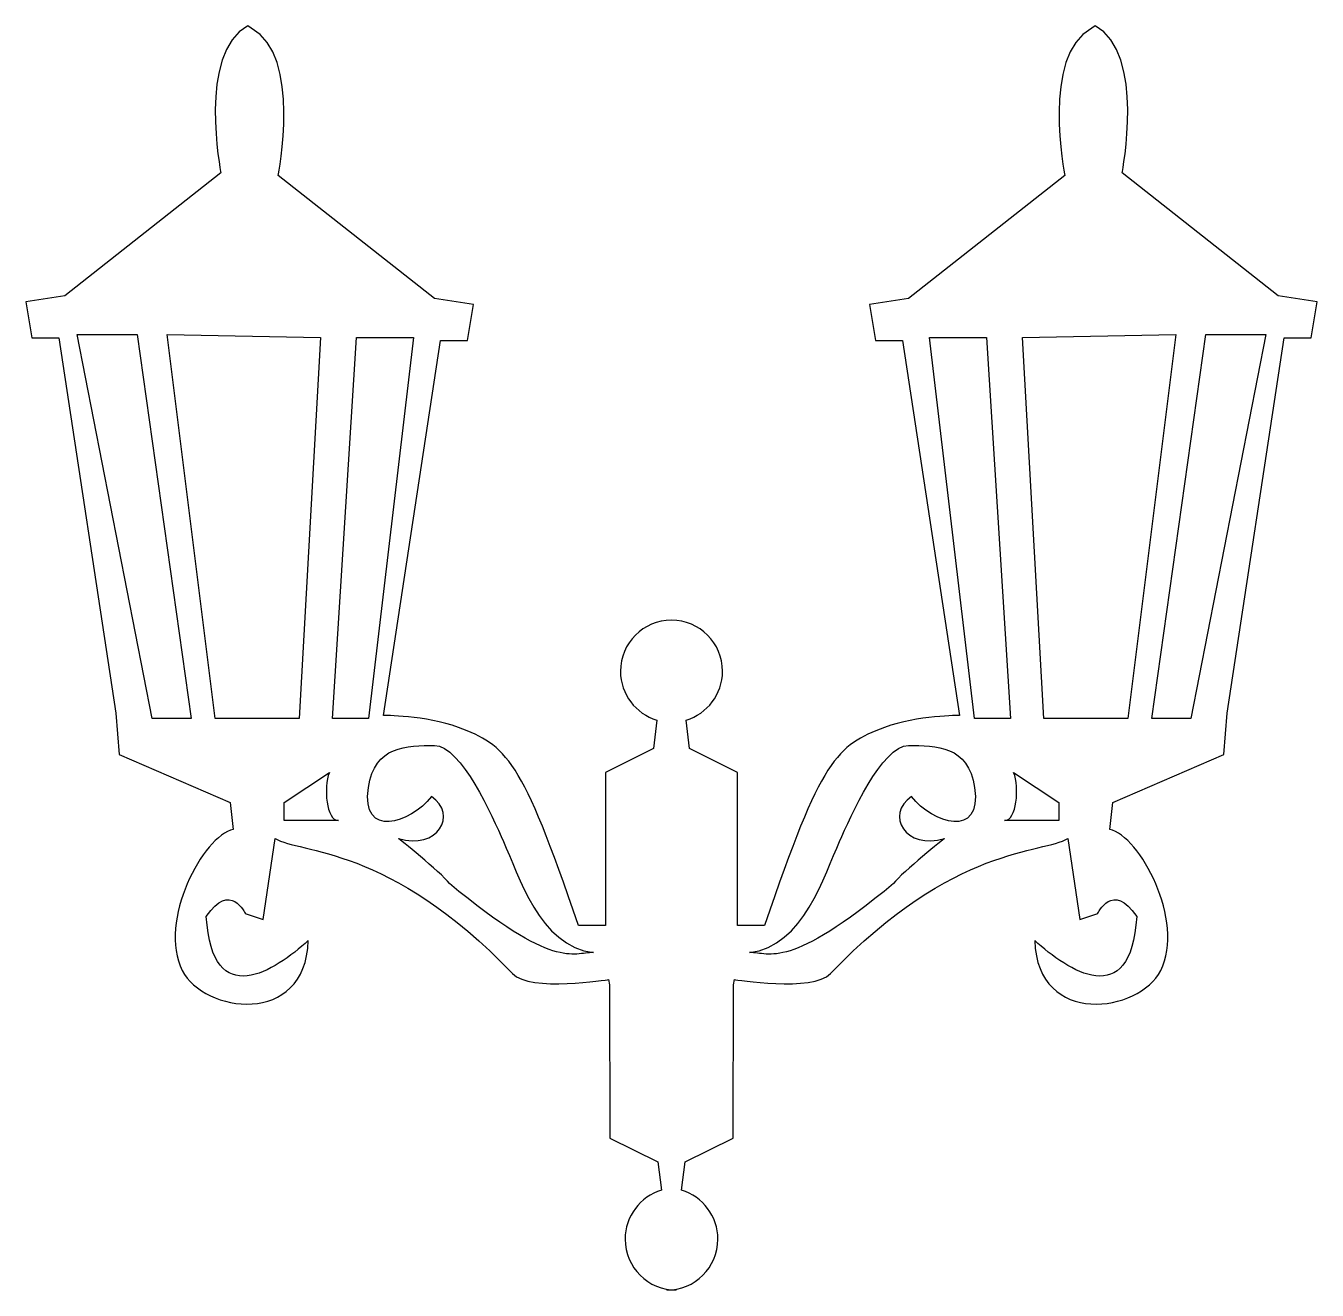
# Model space of a CAD drawing. Header units: centimetres. Extents: x -8.7 to 8.7, y -8.5 to 8.5.
import ezdxf

# ---------------------------------------------------------------- set-up
doc = ezdxf.new("R2010")
doc.units = ezdxf.units.CM
doc.header["$MEASUREMENT"] = 0
doc.layers.add('Camada 1', color=7, linetype='Continuous')

msp = doc.modelspace()

# ---------------------------------------------------------------- linework, layer by layer
at = {"layer": 'Camada 1'}
for points, knots in [([(0.06494, -8.52654), (-0.315, -8.52768), (-0.62409, -8.2206), (-0.62523, -7.84045), (-0.62523, -7.84045), (-0.62637, -7.52906), (-0.42015, -7.2654), (-0.13673, -7.17955), (-0.13673, -7.17955), (-0.13673, -7.17955), (-0.18327, -6.79709), (-0.18327, -6.79709), (-0.18327, -6.79709), (-0.18327, -6.79709), (-0.8319, -6.47507), (-0.8319, -6.47507), (-0.8319, -6.47507), (-0.8319, -6.47507), (-0.83825, -4.4109), (-0.83825, -4.4109), (-0.83825, -4.4109), (-0.83825, -4.4109), (-0.85008, -4.33798), (-0.85008, -4.33798), (-0.85008, -4.33798), (-0.85008, -4.33798), (-1.905, -4.50922), (-2.14527, -4.25712), (-2.14527, -4.25712), (-3.80497, -2.51658), (-5.01931, -2.63808), (-5.34316, -2.43573), (-5.34316, -2.43573), (-5.34316, -2.43573), (-5.50509, -3.52857), (-5.50509, -3.52857), (-5.50509, -3.52857), (-5.50509, -3.52857), (-5.74787, -3.44771), (-5.74787, -3.44771), (-5.74787, -3.44771), (-5.74787, -3.44771), (-5.95022, -3.0026), (-6.27407, -3.48814), (-6.27407, -3.48814), (-6.19321, -4.78354), (-5.34316, -4.21667), (-4.89781, -3.81196), (-4.89781, -3.81196), (-4.93824, -4.98565), (-6.3145, -4.7833), (-6.59792, -4.21667), (-6.59792, -4.21667), (-6.93177, -3.54899), (-6.3145, -2.39528), (-5.90979, -2.31421), (-5.90979, -2.31421), (-5.90979, -2.31421), (-5.95022, -1.94993), (-5.95022, -1.94993), (-5.95022, -1.94993), (-5.95022, -1.94993), (-7.44797, -1.30223), (-7.44797, -1.30223), (-7.44797, -1.30223), (-7.44797, -1.30223), (-7.4934, -0.74285), (-7.4934, -0.74285), (-7.4934, -0.74285), (-7.4934, -0.74285), (-8.26234, 4.31678), (-8.26234, 4.31678), (-8.26234, 4.31678), (-8.26234, 4.31678), (-8.62662, 4.31689), (-8.62662, 4.31689), (-8.62662, 4.31689), (-8.62662, 4.31689), (-8.70772, 4.80256), (-8.70772, 4.80256), (-8.70772, 4.80256), (-8.70772, 4.80256), (-8.18152, 4.88352), (-8.18152, 4.88352), (-8.18152, 4.88352), (-8.18152, 4.88352), (-6.0767, 6.54312), (-6.0767, 6.54312), (-6.0767, 6.54312), (-6.0767, 6.54312), (-6.4001, 8.16226), (-5.71221, 8.52654), (-5.71221, 8.52654), (-5.71221, 8.52654), (-5.66702, 8.49328), (-5.66702, 8.49328), (-5.66702, 8.49328), (-4.9791, 8.129), (-5.30253, 6.50983), (-5.30253, 6.50983), (-5.30253, 6.50983), (-5.30253, 6.50983), (-3.19772, 4.85026), (-3.19772, 4.85026), (-3.19772, 4.85026), (-3.19772, 4.85026), (-2.67152, 4.7693), (-2.67152, 4.7693), (-2.67152, 4.7693), (-2.67152, 4.7693), (-2.75259, 4.28363), (-2.75259, 4.28363), (-2.75259, 4.28363), (-2.75259, 4.28363), (-3.11687, 4.28352), (-3.11687, 4.28352), (-3.11687, 4.28352), (-3.11687, 4.28352), (-3.88583, -0.77608), (-3.88583, -0.77608), (-3.88583, -0.77608), (-3.88583, -0.77608), (-3.31761, -0.77153), (-2.87385, -0.93801), (-2.87385, -0.93801), (-2.22636, -1.18079), (-2.02401, -1.34293), (-1.25481, -3.60946), (-1.25481, -3.60946), (-1.25481, -3.60946), (-0.89052, -3.60945), (-0.89052, -3.60945), (-0.89052, -3.60945), (-0.89052, -3.60945), (-0.89052, -1.54528), (-0.89052, -1.54528), (-0.89052, -1.54528), (-0.89052, -1.54528), (-0.24282, -1.22143), (-0.24282, -1.22143), (-0.24282, -1.22143), (-0.24282, -1.22143), (-0.19763, -0.83876), (-0.19763, -0.83876), (-0.19763, -0.83876), (-0.48129, -0.7538), (-0.68819, -0.49083), (-0.68819, -0.17923), (-0.68819, -0.17923), (-0.68819, 0.20071), (-0.38, 0.5089), (-0.00006, 0.5089), (-0.00006, 0.5089), (0.37988, 0.5089), (0.68807, 0.20071), (0.68807, -0.17923), (0.68807, -0.17923), (0.68807, -0.4908), (0.48119, -0.7538), (0.19753, -0.83876), (0.19753, -0.83876), (0.19753, -0.83876), (0.24272, -1.22143), (0.24272, -1.22143), (0.24272, -1.22143), (0.24272, -1.22143), (0.89042, -1.54528), (0.89042, -1.54528), (0.89042, -1.54528), (0.89042, -1.54528), (0.89042, -3.60945), (0.89042, -3.60945), (0.89042, -3.60945), (0.89042, -3.60945), (1.25469, -3.60945), (1.25469, -3.60945), (1.25469, -3.60945), (2.02389, -1.34292), (2.22627, -1.18079), (2.87373, -0.938), (2.87373, -0.938), (3.31749, -0.77152), (3.88571, -0.77607), (3.88571, -0.77607), (3.88571, -0.77607), (3.88571, -0.77607), (3.11675, 4.28353), (3.11675, 4.28353), (3.11675, 4.28353), (3.11675, 4.28353), (2.75245, 4.28364), (2.75245, 4.28364), (2.75245, 4.28364), (2.75245, 4.28364), (2.67141, 4.76931), (2.67141, 4.76931), (2.67141, 4.76931), (2.67141, 4.76931), (3.19761, 4.85027), (3.19761, 4.85027), (3.19761, 4.85027), (3.19761, 4.85027), (5.30242, 6.50984), (5.30242, 6.50984), (5.30242, 6.50984), (5.30242, 6.50984), (4.97902, 8.12901), (5.66694, 8.49329), (5.66694, 8.49329), (5.66694, 8.49329), (5.71218, 8.52654), (5.71218, 8.52654), (5.71218, 8.52654), (6.40007, 8.16226), (6.07667, 6.54312), (6.07667, 6.54312), (6.07667, 6.54312), (6.07667, 6.54312), (8.18151, 4.88355), (8.18151, 4.88355), (8.18151, 4.88355), (8.18151, 4.88355), (8.70771, 4.80259), (8.70771, 4.80259), (8.70771, 4.80259), (8.70771, 4.80259), (8.62664, 4.31692), (8.62664, 4.31692), (8.62664, 4.31692), (8.62664, 4.31692), (8.26236, 4.31681), (8.26236, 4.31681), (8.26236, 4.31681), (8.26236, 4.31681), (7.49337, -0.74287), (7.49337, -0.74287), (7.49337, -0.74287), (7.49337, -0.74287), (7.44794, -1.30225), (7.44794, -1.30225), (7.44794, -1.30225), (7.44794, -1.30225), (5.95019, -1.94995), (5.95019, -1.94995), (5.95019, -1.94995), (5.95019, -1.94995), (5.90979, -2.31423), (5.90979, -2.31423), (5.90979, -2.31423), (6.3145, -2.3953), (6.93177, -3.54901), (6.59792, -4.21669), (6.59792, -4.21669), (6.3145, -4.78332), (4.93822, -4.98568), (4.89779, -3.81198), (4.89779, -3.81198), (5.34316, -4.21669), (6.19322, -4.78356), (6.27407, -3.48816), (6.27407, -3.48816), (5.95022, -3.0026), (5.74787, -3.44773), (5.74787, -3.44773), (5.74787, -3.44773), (5.74787, -3.44773), (5.50509, -3.52859), (5.50509, -3.52859), (5.50509, -3.52859), (5.50509, -3.52859), (5.34316, -2.43575), (5.34316, -2.43575), (5.34316, -2.43575), (5.01931, -2.63808), (3.80495, -2.51661), (2.14527, -4.25714), (2.14527, -4.25714), (1.905, -4.50921), (0.85008, -4.338), (0.85008, -4.338), (0.85008, -4.338), (0.85008, -4.338), (0.83828, -4.41092), (0.83828, -4.41092), (0.83828, -4.41092), (0.83828, -4.41092), (0.83193, -6.47509), (0.83193, -6.47509), (0.83193, -6.47509), (0.83193, -6.47509), (0.1833, -6.79711), (0.1833, -6.79711), (0.1833, -6.79711), (0.1833, -6.79711), (0.13673, -7.17957), (0.13673, -7.17957), (0.13673, -7.17957), (0.42018, -7.2654), (0.62639, -7.52908), (0.62526, -7.84047), (0.62526, -7.84047), (0.62412, -8.22062), (0.31501, -8.5277), (-0.06493, -8.52656), (-0.06493, -8.52656), (-0.06493, -8.52656), (0.06494, -8.52657), (0.06494, -8.52657), (0.06494, -8.52657), (0.06494, -8.52657), (0.06494, -8.52654), (0.06494, -8.52654)], [0, 0, 0, 0, 0.01265823, 0.01265823, 0.01265823, 0.01265823, 0.02531646, 0.02531646, 0.02531646, 0.02531646, 0.03797468, 0.03797468, 0.03797468, 0.03797468, 0.05063291, 0.05063291, 0.05063291, 0.05063291, 0.06329114, 0.06329114, 0.06329114, 0.06329114, 0.07594937, 0.07594937, 0.07594937, 0.07594937, 0.08860759, 0.08860759, 0.08860759, 0.08860759, 0.10126582, 0.10126582, 0.10126582, 0.10126582, 0.11392405, 0.11392405, 0.11392405, 0.11392405, 0.12658228, 0.12658228, 0.12658228, 0.12658228, 0.13924051, 0.13924051, 0.13924051, 0.13924051, 0.15189873, 0.15189873, 0.15189873, 0.15189873, 0.16455696, 0.16455696, 0.16455696, 0.16455696, 0.17721519, 0.17721519, 0.17721519, 0.17721519, 0.18987342, 0.18987342, 0.18987342, 0.18987342, 0.20253165, 0.20253165, 0.20253165, 0.20253165, 0.21518987, 0.21518987, 0.21518987, 0.21518987, 0.2278481, 0.2278481, 0.2278481, 0.2278481, 0.24050633, 0.24050633, 0.24050633, 0.24050633, 0.25316456, 0.25316456, 0.25316456, 0.25316456, 0.26582278, 0.26582278, 0.26582278, 0.26582278, 0.27848101, 0.27848101, 0.27848101, 0.27848101, 0.29113924, 0.29113924, 0.29113924, 0.29113924, 0.30379747, 0.30379747, 0.30379747, 0.30379747, 0.3164557, 0.3164557, 0.3164557, 0.3164557, 0.32911392, 0.32911392, 0.32911392, 0.32911392, 0.34177215, 0.34177215, 0.34177215, 0.34177215, 0.35443038, 0.35443038, 0.35443038, 0.35443038, 0.36708861, 0.36708861, 0.36708861, 0.36708861, 0.37974684, 0.37974684, 0.37974684, 0.37974684, 0.39240506, 0.39240506, 0.39240506, 0.39240506, 0.40506329, 0.40506329, 0.40506329, 0.40506329, 0.41772152, 0.41772152, 0.41772152, 0.41772152, 0.43037975, 0.43037975, 0.43037975, 0.43037975, 0.44303797, 0.44303797, 0.44303797, 0.44303797, 0.4556962, 0.4556962, 0.4556962, 0.4556962, 0.46835443, 0.46835443, 0.46835443, 0.46835443, 0.48101266, 0.48101266, 0.48101266, 0.48101266, 0.49367089, 0.49367089, 0.49367089, 0.49367089, 0.50632911, 0.50632911, 0.50632911, 0.50632911, 0.51898734, 0.51898734, 0.51898734, 0.51898734, 0.53164557, 0.53164557, 0.53164557, 0.53164557, 0.5443038, 0.5443038, 0.5443038, 0.5443038, 0.55696203, 0.55696203, 0.55696203, 0.55696203, 0.56962025, 0.56962025, 0.56962025, 0.56962025, 0.58227848, 0.58227848, 0.58227848, 0.58227848, 0.59493671, 0.59493671, 0.59493671, 0.59493671, 0.60759494, 0.60759494, 0.60759494, 0.60759494, 0.62025316, 0.62025316, 0.62025316, 0.62025316, 0.63291139, 0.63291139, 0.63291139, 0.63291139, 0.64556962, 0.64556962, 0.64556962, 0.64556962, 0.65822785, 0.65822785, 0.65822785, 0.65822785, 0.67088608, 0.67088608, 0.67088608, 0.67088608, 0.6835443, 0.6835443, 0.6835443, 0.6835443, 0.69620253, 0.69620253, 0.69620253, 0.69620253, 0.70886076, 0.70886076, 0.70886076, 0.70886076, 0.72151899, 0.72151899, 0.72151899, 0.72151899, 0.73417722, 0.73417722, 0.73417722, 0.73417722, 0.74683544, 0.74683544, 0.74683544, 0.74683544, 0.75949367, 0.75949367, 0.75949367, 0.75949367, 0.7721519, 0.7721519, 0.7721519, 0.7721519, 0.78481013, 0.78481013, 0.78481013, 0.78481013, 0.79746835, 0.79746835, 0.79746835, 0.79746835, 0.81012658, 0.81012658, 0.81012658, 0.81012658, 0.82278481, 0.82278481, 0.82278481, 0.82278481, 0.83544304, 0.83544304, 0.83544304, 0.83544304, 0.84810127, 0.84810127, 0.84810127, 0.84810127, 0.86075949, 0.86075949, 0.86075949, 0.86075949, 0.87341772, 0.87341772, 0.87341772, 0.87341772, 0.88607595, 0.88607595, 0.88607595, 0.88607595, 0.89873418, 0.89873418, 0.89873418, 0.89873418, 0.91139241, 0.91139241, 0.91139241, 0.91139241, 0.92405063, 0.92405063, 0.92405063, 0.92405063, 0.93670886, 0.93670886, 0.93670886, 0.93670886, 0.94936709, 0.94936709, 0.94936709, 0.94936709, 0.96202532, 0.96202532, 0.96202532, 0.96202532, 0.97468354, 0.97468354, 0.97468354, 0.97468354, 1, 1, 1, 1]), ([(-7.20496, 4.36459), (-7.20496, 4.36459), (-8.01459, 4.36459), (-8.01459, 4.36459), (-8.01459, 4.36459), (-8.01459, 4.36459), (-7.00259, -0.81648), (-7.00259, -0.81648), (-7.00259, -0.81648), (-7.00259, -0.81648), (-6.47638, -0.81648), (-6.47638, -0.81648), (-6.47638, -0.81648), (-6.47638, -0.81648), (-7.20496, 4.36459), (-7.20496, 4.36459)], [0, 0, 0, 0, 0.2, 0.2, 0.2, 0.2, 0.4, 0.4, 0.4, 0.4, 0.6, 0.6, 0.6, 0.6, 1, 1, 1, 1]), ([(-5.01929, -0.8165), (-5.01929, -0.8165), (-4.73587, 4.32404), (-4.73587, 4.32404), (-4.73587, 4.32404), (-4.73587, 4.32404), (-6.80026, 4.36457), (-6.80026, 4.36457), (-6.80026, 4.36457), (-6.80026, 4.36457), (-6.15256, -0.8165), (-6.15256, -0.8165), (-6.15256, -0.8165), (-6.15256, -0.8165), (-5.01929, -0.8165), (-5.01929, -0.8165)], [0, 0, 0, 0, 0.2, 0.2, 0.2, 0.2, 0.4, 0.4, 0.4, 0.4, 0.6, 0.6, 0.6, 0.6, 1, 1, 1, 1]), ([(6.15253, -0.8165), (6.15253, -0.8165), (6.80023, 4.36457), (6.80023, 4.36457), (6.80023, 4.36457), (6.80023, 4.36457), (4.73582, 4.32404), (4.73582, 4.32404), (4.73582, 4.32404), (4.73582, 4.32404), (5.01927, -0.8165), (5.01927, -0.8165), (5.01927, -0.8165), (5.01927, -0.8165), (6.15253, -0.8165), (6.15253, -0.8165)], [0, 0, 0, 0, 0.2, 0.2, 0.2, 0.2, 0.4, 0.4, 0.4, 0.4, 0.6, 0.6, 0.6, 0.6, 1, 1, 1, 1]), ([(6.4764, -0.8165), (6.4764, -0.8165), (7.00261, -0.8165), (7.00261, -0.8165), (7.00261, -0.8165), (7.00261, -0.8165), (8.01459, 4.36457), (8.01459, 4.36457), (8.01459, 4.36457), (8.01459, 4.36457), (7.20493, 4.36457), (7.20493, 4.36457), (7.20493, 4.36457), (7.20493, 4.36457), (6.4764, -0.8165), (6.4764, -0.8165)], [0, 0, 0, 0, 0.2, 0.2, 0.2, 0.2, 0.4, 0.4, 0.4, 0.4, 0.6, 0.6, 0.6, 0.6, 1, 1, 1, 1]), ([(-4.25007, 4.32406), (-4.25007, 4.32406), (-4.57392, -0.81648), (-4.57392, -0.81648), (-4.57392, -0.81648), (-4.57392, -0.81648), (-4.08814, -0.81648), (-4.08814, -0.81648), (-4.08814, -0.81648), (-4.08814, -0.81648), (-3.48108, 4.32406), (-3.48108, 4.32406), (-3.48108, 4.32406), (-3.48108, 4.32406), (-4.25007, 4.32406), (-4.25007, 4.32406)], [0, 0, 0, 0, 0.2, 0.2, 0.2, 0.2, 0.4, 0.4, 0.4, 0.4, 0.6, 0.6, 0.6, 0.6, 1, 1, 1, 1]), ([(3.48108, 4.32406), (3.48108, 4.32406), (4.08814, -0.81648), (4.08814, -0.81648), (4.08814, -0.81648), (4.08814, -0.81648), (4.57392, -0.81648), (4.57392, -0.81648), (4.57392, -0.81648), (4.57392, -0.81648), (4.25007, 4.32406), (4.25007, 4.32406), (4.25007, 4.32406), (4.25007, 4.32406), (3.48108, 4.32406), (3.48108, 4.32406)], [0, 0, 0, 0, 0.2, 0.2, 0.2, 0.2, 0.4, 0.4, 0.4, 0.4, 0.6, 0.6, 0.6, 0.6, 1, 1, 1, 1]), ([(-2.26675, -2.47618), (-2.41846, -2.14257), (-2.83338, -1.18078), (-3.19766, -1.18078), (-3.19766, -1.18078), (-3.56194, -1.18078), (-4.00729, -1.18078), (-4.08814, -1.74762), (-4.08814, -1.74762), (-4.18807, -2.44734), (-3.52151, -2.2334), (-3.2383, -1.86891), (-3.2383, -1.86891), (-2.87402, -2.11193), (-3.15723, -2.59747), (-3.68344, -2.43578), (-3.68344, -2.43578), (-3.68344, -2.43578), (-3.11681, -2.88089), (-2.99531, -3.04281), (-2.99531, -3.04281), (-1.57862, -4.21671), (-1.33584, -3.97375), (-1.05242, -3.97375), (-1.05242, -3.97375), (-1.78098, -3.89289), (-2.0644, -2.92132), (-2.26675, -2.47618)], [0, 0, 0, 0, 0.125, 0.125, 0.125, 0.125, 0.25, 0.25, 0.25, 0.25, 0.375, 0.375, 0.375, 0.375, 0.5, 0.5, 0.5, 0.5, 0.625, 0.625, 0.625, 0.625, 0.75, 0.75, 0.75, 0.75, 1, 1, 1, 1]), ([(1.05242, -3.97375), (1.33584, -3.97375), (1.57862, -4.21674), (2.99531, -3.04281), (2.99531, -3.04281), (3.11683, -2.88088), (3.68346, -2.43578), (3.68346, -2.43578), (3.68346, -2.43578), (3.15723, -2.59747), (2.87405, -2.11193), (3.23832, -1.86891), (3.23832, -1.86891), (3.52153, -2.2334), (4.18807, -2.44734), (4.08816, -1.74762), (4.08816, -1.74762), (4.0073, -1.18078), (3.56193, -1.18078), (3.19768, -1.18078), (3.19768, -1.18078), (2.83338, -1.18078), (2.41848, -2.14257), (2.26674, -2.47618), (2.26674, -2.47618), (2.0644, -2.92132), (1.78098, -3.89289), (1.05242, -3.97375)], [0, 0, 0, 0, 0.125, 0.125, 0.125, 0.125, 0.25, 0.25, 0.25, 0.25, 0.375, 0.375, 0.375, 0.375, 0.5, 0.5, 0.5, 0.5, 0.625, 0.625, 0.625, 0.625, 0.75, 0.75, 0.75, 0.75, 1, 1, 1, 1]), ([(-4.49309, -2.19276), (-4.65502, -2.19276), (-4.69544, -1.74762), (-4.61435, -1.54506), (-4.61435, -1.54506), (-4.61435, -1.54506), (-5.22165, -1.95), (-5.22165, -1.95), (-5.22165, -1.95), (-5.22165, -1.95), (-5.22165, -2.19278), (-5.22165, -2.19278), (-5.22165, -2.19278), (-5.22164, -2.19276), (-4.81694, -2.19276), (-4.49309, -2.19276)], [0, 0, 0, 0, 0.2, 0.2, 0.2, 0.2, 0.4, 0.4, 0.4, 0.4, 0.6, 0.6, 0.6, 0.6, 1, 1, 1, 1]), ([(5.22162, -2.19276), (5.22162, -2.19276), (5.22162, -1.94998), (5.22162, -1.94998), (5.22162, -1.94998), (5.22162, -1.94998), (4.61435, -1.54504), (4.61435, -1.54504), (4.61435, -1.54504), (4.69542, -1.74761), (4.65499, -2.19274), (4.49306, -2.19274), (4.49306, -2.19274), (4.81691, -2.19276), (5.22162, -2.19276), (5.22162, -2.19276)], [0, 0, 0, 0, 0.2, 0.2, 0.2, 0.2, 0.4, 0.4, 0.4, 0.4, 0.6, 0.6, 0.6, 0.6, 1, 1, 1, 1])]:
    msp.add_open_spline(points, degree=3, knots=knots, dxfattribs=at)

doc.saveas('drawing.dxf')
